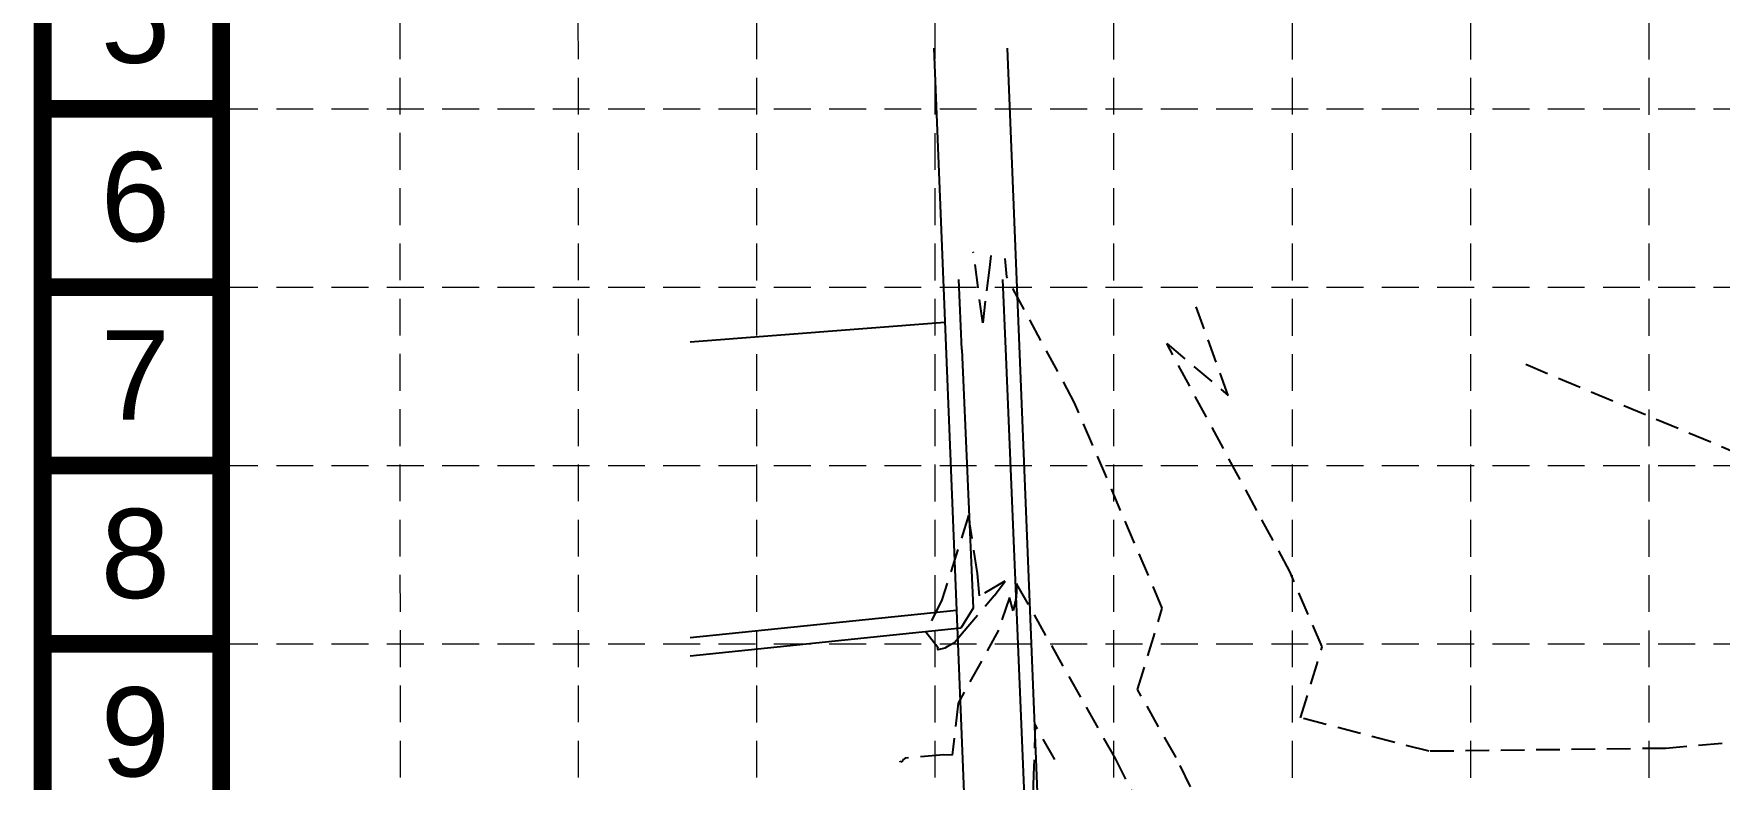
# Model space of a CAD drawing. Header units: feet. Extents: x 4586 to 6528, y 2127 to 5231.
# Drawn here: x 4585.7 to 5043.1, y 4756.3 to 4958.7 of the extents above; entities that cross this region are included whole.
import ezdxf
from ezdxf.enums import TextEntityAlignment as Align

# ---------------------------------------------------------------- set-up
doc = ezdxf.new("R2010")
doc.units = ezdxf.units.FT
doc.header["$LTSCALE"] = 80
doc.header["$MEASUREMENT"] = 0
for name, pattern in [('HIDDEN', [0.375, 0.25, -0.125]), ('PHANTOM2', [1.25, 0.625, -0.125, 0.125, -0.125, 0.125, -0.125]), ('TIGHT', [0.12, 0.08, -0.04])]:
    doc.linetypes.add(name, pattern=pattern)
for name, color, linetype in [('BASE', 7, 'CONTINUOUS'), ('CONT-MJR', 9, 'TIGHT'), ('CONT-MNR', 8, 'TIGHT'), ('GRID', 254, 'HIDDEN'), ('PROPERTY', 7, 'PHANTOM2'), ('ROAD-LINE', 60, 'CONTINUOUS'), ('SHORES', 8, 'CONTINUOUS')]:
    doc.layers.add(name, color=color, linetype=linetype)
doc.styles.get("Standard").update_dxf_attribs({"font": 'ARIAL.TTF', "height": 6.4})

msp = doc.modelspace()

# ---------------------------------------------------------------- linework, layer by layer
at = {"layer": 'BASE', "const_width": 4.84}
for points in [[(6525.11, 2129.65), (6525.11, 5228.91), (4588.08, 5228.91), (4588.08, 2129.65)], [(6476.69, 2178.08), (6476.69, 5180.48), (4636.51, 5180.48), (4636.51, 2178.08)]]:
    msp.add_lwpolyline(points, close=True, dxfattribs=at)
for points in [[(4636.51, 4938.35), (4588.08, 4938.35)], [(4636.51, 4889.93), (4588.08, 4889.93)], [(4636.51, 4841.5), (4588.08, 4841.5)], [(4636.51, 4793.08), (4588.08, 4793.08)]]:
    msp.add_lwpolyline(points, dxfattribs=at)
at = {"layer": 'CONT-MJR', "color": 35, "extrusion": (0.991305, 0.131587, 0), "elevation": 5443.25}
msp.add_lwpolyline([(4200.46, 455), (4219.91, 455)], dxfattribs=at)
at = {"layer": 'CONT-MJR', "color": 35, "elevation": 455}
for points in [[(4845, 4895.28), (4843.89, 4886.1)], [(4868.12, 4858.55), (4849.68, 4892.69)], [(4843.89, 4886.1), (4843.2, 4880.2)], [(4895.64, 4762.19), (4885.22, 4780.67)]]:
    msp.add_lwpolyline(points, dxfattribs=at)
at = {"layer": 'CONT-MJR', "color": 35, "extrusion": (0.99277, -0.12003, 0), "elevation": 4222.39}
msp.add_lwpolyline([(5444.68, 455), (5441.43, 455)], dxfattribs=at)
at = {"layer": 'CONT-MJR', "color": 35, "extrusion": (0.996552, 0.082968, 0), "elevation": 5238.9}
msp.add_lwpolyline([(4473.45, 455), (4478.5, 455)], dxfattribs=at)
at = {"layer": 'CONT-MJR', "color": 35, "extrusion": (0.919782, 0.39243, 0), "elevation": 6384.25}
msp.add_lwpolyline([(2497.8, 455), (2558.41, 455)], dxfattribs=at)
at = {"layer": 'CONT-MJR', "color": 35, "extrusion": (0.957283, -0.289154, 0), "elevation": 3294.19}
msp.add_lwpolyline([(5989.03, 455), (6012.15, 455)], dxfattribs=at)
at = {"layer": 'CONT-MJR', "color": 35, "extrusion": (0.893603, 0.448859, 0), "elevation": 6512.31}
msp.add_lwpolyline([(2049.23, 455), (2058.06, 455)], dxfattribs=at)
at = {"layer": 'CONT-MNR', "color": 35, "extrusion": (0.93993, 0.341366, 0), "elevation": 6274.12}
msp.add_lwpolyline([(2892.52, 454), (2921.08, 454)], dxfattribs=at)
at = {"layer": 'CONT-MNR', "color": 35, "extrusion": (0.879891, 0.475175, 0), "elevation": 6621.7}
msp.add_lwpolyline([(1912.51, 454), (1964.03, 454)], dxfattribs=at)
at = {"layer": 'CONT-MNR', "color": 35, "extrusion": (-0.643863, -0.765141, 0), "elevation": -6880.25}
msp.add_lwpolyline([(605.36, 454), (627.19, 454)], dxfattribs=at)
at = {"layer": 'CONT-MNR', "color": 35, "extrusion": (-0.387536, -0.921855, 0), "elevation": -6422.51}
msp.add_lwpolyline([(2713.68, 454), (2880.84, 454)], dxfattribs=at)
at = {"layer": 'CONT-MNR', "color": 35, "extrusion": (0.953151, -0.302494, 0), "elevation": 3152.23}
msp.add_lwpolyline([(6065.59, 456), (6041.62, 456)], dxfattribs=at)
at = {"layer": 'CONT-MNR', "color": 35}
for points, elevation in [([(4841.8, 4812.22), (4839.35, 4827.89)], 456), ([(4926.54, 4812.71), (4917.6, 4829.27)], 454), ([(4879.19, 4761.93), (4852.41, 4809.44)], 456), ([(4852.29, 4805.66), (4851.44, 4802.09)], 456), ([(4830.87, 4791.6), (4831.07, 4791.55)], 456), ([(4832.97, 4792.02), (4833.75, 4792.45)], 456), ([(5168.16, 4776.63), (5028.58, 4764.71)], 454), ([(4832.65, 4762.94), (4822.15, 4762.03)], 456), ([(4835.06, 4764.34), (4834.96, 4763.64)], 456), ([(5028.58, 4764.71), (4964.29, 4763.91)], 454)]:
    msp.add_lwpolyline(points, dxfattribs=dict(at, elevation=elevation))
at = {"layer": 'CONT-MNR', "color": 35, "extrusion": (0.996555, 0.082936, 0), "elevation": 5224.22}
msp.add_lwpolyline([(4387.93, 456), (4394.08, 456)], dxfattribs=at)
at = {"layer": 'CONT-MNR', "color": 35, "extrusion": (0.919782, 0.39243, 0), "elevation": 6419.99}
msp.add_lwpolyline([(2471.08, 454), (2493.33, 454)], dxfattribs=at)
at = {"layer": 'CONT-MNR', "color": 35, "extrusion": (0.500473, -0.865752, 0), "elevation": -1737.44}
msp.add_lwpolyline([(6605.55, 456), (6597.56, 456)], dxfattribs=at)
at = {"layer": 'CONT-MNR', "color": 35, "extrusion": (0.800327, -0.599564, 0), "elevation": 997.01}
msp.add_lwpolyline([(6752.24, 456), (6757.07, 456)], dxfattribs=at)
at = {"layer": 'CONT-MNR', "color": 35, "extrusion": (0.999564, -0.029524, 0)}
for points, elevation in [([(4950.61, 456), (4946.82, 456)], 4708.3), ([(4912.49, 457), (4898.95, 457)], 4714.4)]:
    msp.add_lwpolyline(points, dxfattribs=dict(at, elevation=elevation))
at = {"layer": 'CONT-MNR', "color": 35, "extrusion": (0.894982, -0.446102, 0), "elevation": 2181.1}
msp.add_lwpolyline([(6456.04, 456), (6446.29, 456)], dxfattribs=at)
at = {"layer": 'CONT-MNR', "color": 35, "extrusion": (0.758628, -0.651524, 0), "elevation": 545.19}
msp.add_lwpolyline([(6790.19, 456), (6803.64, 456)], dxfattribs=at)
at = {"layer": 'CONT-MNR', "color": 35, "extrusion": (0.947169, -0.320735, 0), "elevation": 3052.83}
msp.add_lwpolyline([(6107.5, 456), (6098.14, 456)], dxfattribs=at)
at = {"layer": 'CONT-MNR', "color": 35, "extrusion": (0.962831, 0.270105, 0), "elevation": 5968.19}
msp.add_lwpolyline([(3313.2, 456), (3316.94, 456)], dxfattribs=at)
at = {"layer": 'CONT-MNR', "color": 35, "extrusion": (0.78257, 0.622563, 0), "elevation": 6764.07}
msp.add_lwpolyline([(747.88, 456), (742.64, 456)], dxfattribs=at)
at = {"layer": 'CONT-MNR', "color": 35, "extrusion": (0.796316, -0.60488, 0), "elevation": 951.21}
msp.add_lwpolyline([(6742.14, 456), (6745.3, 456)], dxfattribs=at)
at = {"layer": 'CONT-MNR', "color": 35, "extrusion": (0.876503, -0.481396, 0), "elevation": 1939.62}
msp.add_lwpolyline([(6537.96, 456), (6515.33, 456)], dxfattribs=at)
at = {"layer": 'CONT-MNR', "color": 35, "extrusion": (0.987999, -0.154461, 0), "elevation": 4032.78}
msp.add_lwpolyline([(5480.54, 456), (5480.27, 456)], dxfattribs=at)
at = {"layer": 'CONT-MNR', "color": 35, "extrusion": (0.963399, -0.268073, 0), "elevation": 3369.53}
msp.add_lwpolyline([(5911.89, 456), (5911.5, 456)], dxfattribs=at)
at = {"layer": 'CONT-MNR', "color": 35, "extrusion": (0.236233, -0.971697, 0), "elevation": -3514.68}
msp.add_lwpolyline([(5826.25, 456), (5828.21, 456)], dxfattribs=at)
at = {"layer": 'CONT-MNR', "color": 35, "extrusion": (0.486297, -0.873794, 0), "elevation": -1836.97}
msp.add_lwpolyline([(6554.25, 456), (6556.43, 456)], dxfattribs=at)
at = {"layer": 'CONT-MNR', "color": 35, "extrusion": (0.957283, -0.289154, 0), "elevation": 3338.75}
msp.add_lwpolyline([(5994.46, 454), (6014.59, 454)], dxfattribs=at)
at = {"layer": 'CONT-MNR', "color": 35, "extrusion": (0.993273, -0.115798, 0), "elevation": 4250.84}
msp.add_lwpolyline([(5304.91, 456), (5292.18, 456)], dxfattribs=at)
at = {"layer": 'CONT-MNR', "color": 35, "extrusion": (0.871132, 0.491048, 0), "elevation": 6574.3}
msp.add_lwpolyline([(1760.2, 457), (1771.11, 457)], dxfattribs=at)
at = {"layer": 'CONT-MNR', "color": 35, "extrusion": (-0.25196, -0.967738, 0), "elevation": -5861.02}
msp.add_lwpolyline([(3603.81, 454), (3567.81, 454)], dxfattribs=at)
at = {"layer": 'CONT-MNR', "color": 35, "extrusion": (0.838574, -0.544788, 0), "elevation": 1449.25}
msp.add_lwpolyline([(6619.79, 456), (6619.37, 456)], dxfattribs=at)
at = {"layer": 'CONT-MNR', "color": 35, "extrusion": (0.628484, -0.777822, 0), "elevation": -673.37}
msp.add_lwpolyline([(6743.63, 456), (6743.04, 456)], dxfattribs=at)
at = {"layer": 'CONT-MNR', "color": 35, "extrusion": (-0.041874, -0.999123, 0), "elevation": -4961.12}
msp.add_lwpolyline([(4631.2, 456), (4628.97, 456)], dxfattribs=at)
at = {"layer": 'CONT-MNR', "color": 35, "extrusion": (0.995103, -0.098844, 0), "elevation": 4340.42}
msp.add_lwpolyline([(5218.22, 456), (5217.42, 456)], dxfattribs=at)
at = {"layer": 'CONT-MNR', "color": 35, "extrusion": (0.893603, 0.448859, 0), "elevation": 6497.49}
msp.add_lwpolyline([(2039.72, 456), (2065.2, 456)], dxfattribs=at)
at = {"layer": 'CONT-MNR', "color": 35, "extrusion": (0.942639, 0.333815, 0), "elevation": 6133.64}
msp.add_lwpolyline([(2878.67, 456), (2878.95, 456)], dxfattribs=at)
at = {"layer": 'CONT-MNR', "color": 35, "extrusion": (0.760418, 0.649434, 0), "elevation": 6757.85}
msp.add_lwpolyline([(489.4, 456), (489.56, 456)], dxfattribs=at)
at = {"layer": 'CONT-MNR', "color": 35, "extrusion": (0.60417, -0.796856, 0), "elevation": -881.09}
msp.add_lwpolyline([(6718.64, 456), (6718.02, 456)], dxfattribs=at)
at = {"layer": 'CONT-MNR', "color": 35, "extrusion": (0.99937, -0.035504, 0), "elevation": 4685.01}
msp.add_lwpolyline([(4927.07, 457), (4911.78, 457)], dxfattribs=at)
at = {"layer": 'GRID', "color": 252, "linetype": 'HIDDEN', "lineweight": 0, "ltscale": 0.5}
for p, q in [((4685.37, 2371.79), (4685.11, 5178.66)), ((4734, 2371.78), (4733.4, 5178.64)), ((4782.29, 2371.77), (4781.84, 5178.51)), ((4830.97, 2371.77), (4830.2, 5178.44)), ((4878.95, 2371.76), (4878.75, 5178.81)), ((4927.08, 2371.75), (4927.23, 5178.72)), ((4975.87, 2371.74), (4975.61, 5178.55)), ((5024.47, 2371.74), (5023.98, 5178.59)), ((4636.51, 4938.35), (6476.69, 4938.35)), ((4636.51, 4889.93), (6476.69, 4889.93)), ((4636.51, 4841.5), (6476.69, 4841.5)), ((4636.51, 4793.08), (6476.69, 4793.08))]:
    msp.add_line(p, q, dxfattribs=at)
at = {"layer": 'PROPERTY', "linetype": 'Continuous'}
msp.add_line((4858.45, 4743.68), (4849.91, 4954.81), dxfattribs=at)
at = {"layer": 'ROAD-LINE', "color": 7}
for p, q in [((4837.54, 4872.98), (4840.59, 4802.8)), ((4840.59, 4802.8), (4837.21, 4797.38)), ((4837.21, 4797.38), (4763.75, 4789.71))]:
    msp.add_line(p, q, dxfattribs=at)
for points in [[(4837.54, 4872.98, 455.54), (4836.74, 4891.97, 455.39)], [(4854.55, 4751.74, 456.63), (4852.01, 4812.5, 455.92), (4849.42, 4873.21, 455.32), (4848.66, 4891.97, 455.18)]]:
    msp.add_polyline3d(points, dxfattribs=at)
at = {"layer": 'SHORES'}
for p, q in [((4829.89, 4954.81), (4843.92, 4608.08)), ((4832.91, 4880.31), (4763.75, 4874.98)), ((4763.75, 4794.77), (4836.06, 4802.27))]:
    msp.add_line(p, q, dxfattribs=at)

# ---------------------------------------------------------------- texts
at = {"layer": 'BASE'}
for s, p in [('5', (4613.24, 4962.91)), ('6', (4613.24, 4914.48)), ('7', (4613.24, 4866.06)), ('8', (4613.24, 4817.63)), ('9', (4613.24, 4769.2))]:
    msp.add_text(s, height=24.21, dxfattribs=at).set_placement(p, align=Align.MIDDLE_CENTER)

doc.saveas('drawing.dxf')
